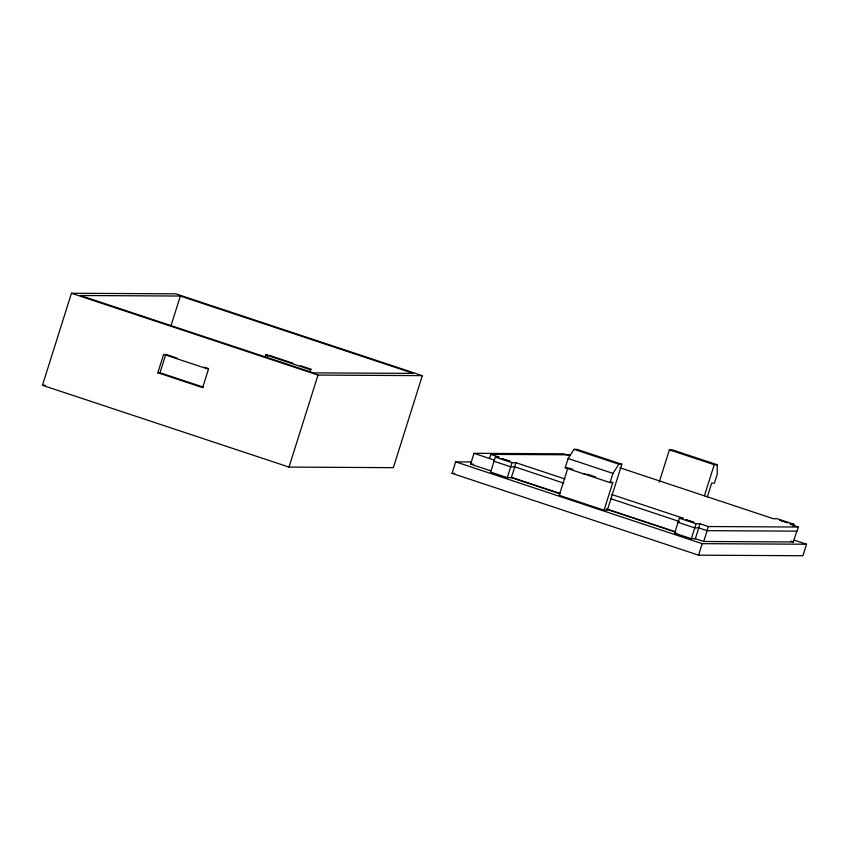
<?xml version="1.0" encoding="UTF-8"?>
<svg xmlns="http://www.w3.org/2000/svg" width="849" height="849" viewBox="0 0 849 849"><rect width="100%" height="100%" fill="white"/><g stroke="black" fill="none" stroke-linecap="round" stroke-linejoin="round"><path stroke-width="1.27" d="M42.45 385.287L71.465 293.266L175.807 293.828L422.356 375.64L393.342 467.661L289 467.088L42.45 385.287L45.093 385.297M170.893 326.058L180.349 296.046L413.452 373.401L313.461 372.86L80.358 295.505L180.349 296.046M157.818 372.743L163.624 354.341L208.451 369.209L202.646 387.611L157.818 372.743L159.994 372.753L203.58 387.218M159.994 372.753L165.799 354.351L177.006 358.066M265.015 357.344L265.79 354.893L267.955 354.903L267.191 357.355M309.843 372.223L310.617 369.761L265.79 354.893M289 467.088L318.014 375.078L422.356 375.64M793.974 540.06L806.55 544.23L802.921 555.734L698.589 555.172L452.029 473.36L455.658 461.856L471.513 461.941M490.669 470.792L470.611 464.138L474.018 453.324L563.683 453.812L568.703 455.467M489.544 458.524L490.849 454.385L570.401 454.82M490.849 454.385L499.201 457.155L495.338 457.133L490.626 472.086L507.32 477.626L511.353 477.647L514.759 466.844L510.737 466.823L494.033 461.272M507.32 477.626L512.043 462.673L515.895 462.694L564.956 478.974M514.59 466.833L515.895 462.694M565.222 467.725L568.13 458.524L574.02 449.333L577.002 449.354L621.829 464.223L607.332 510.238L604.064 510.217L559.236 495.338L567.939 467.735L565.222 467.725L610.049 482.593L612.766 482.614L604.064 510.217M610.049 482.593L612.957 473.392L618.847 464.212L621.829 464.223M659.195 482.179L669.394 449.853L672.376 449.864L717.203 464.743L717.288 473.954L714.391 483.166L711.674 483.145L707.323 496.952M678.054 522.337L694.747 527.876L698.78 527.898L695.363 538.712L691.341 538.691L674.647 533.151L679.359 518.198L683.212 518.219L611.503 494.426M704.415 495.816L714.221 464.721L717.203 464.743M691.341 538.691L696.053 523.737L699.916 523.759L708.268 526.529L798.421 527.017L797.115 531.156L706.962 530.667L708.268 526.529M698.61 527.898L699.916 523.759M698.589 555.172L702.208 543.668L806.55 544.23M694.938 538.574L703.715 541.482L707.121 530.667L698.356 527.76M793.274 526.338L793.932 524.268L777.228 518.728L773.375 518.707L619.887 467.778M703.715 541.482L793.38 541.97L796.786 531.156M470.611 464.138L473.254 464.148M583.157 473.668L584.972 473.678M452.029 473.36L454.671 473.371M793.932 524.268L790.069 524.247L798.421 527.017M674.647 533.151L676.653 533.161M669.394 449.853L714.221 464.721M574.02 449.333L618.847 464.212M269.207 355.317L292.863 363.17M300.334 365.643L311.541 369.368M71.465 293.266L318.014 375.078M568.13 458.524L612.957 473.392M790.875 541.131L793.38 541.97M569.138 468.128L572.725 469.327M587.094 474.092L595.658 476.926M610.325 481.797L612.766 482.614M495.338 457.133L512.043 462.673M679.359 518.198L696.053 523.737M474.018 453.324L494.309 460.116M514.123 466.632L563.651 483.123M610.622 498.65L679.391 521.519M204.397 367.161L208.132 368.392M511.926 477.509L560.478 493.598M606.282 508.816L675.475 531.782M510.716 477.446L559.597 493.662M607.215 509.464L674.891 531.92M455.658 461.856L702.208 543.668M685.716 519.673L693.675 522.231L685.716 519.673M501.717 458.619L509.655 461.187L501.717 458.619M779.753 520.182L787.681 522.751L779.753 520.182"/></g></svg>
